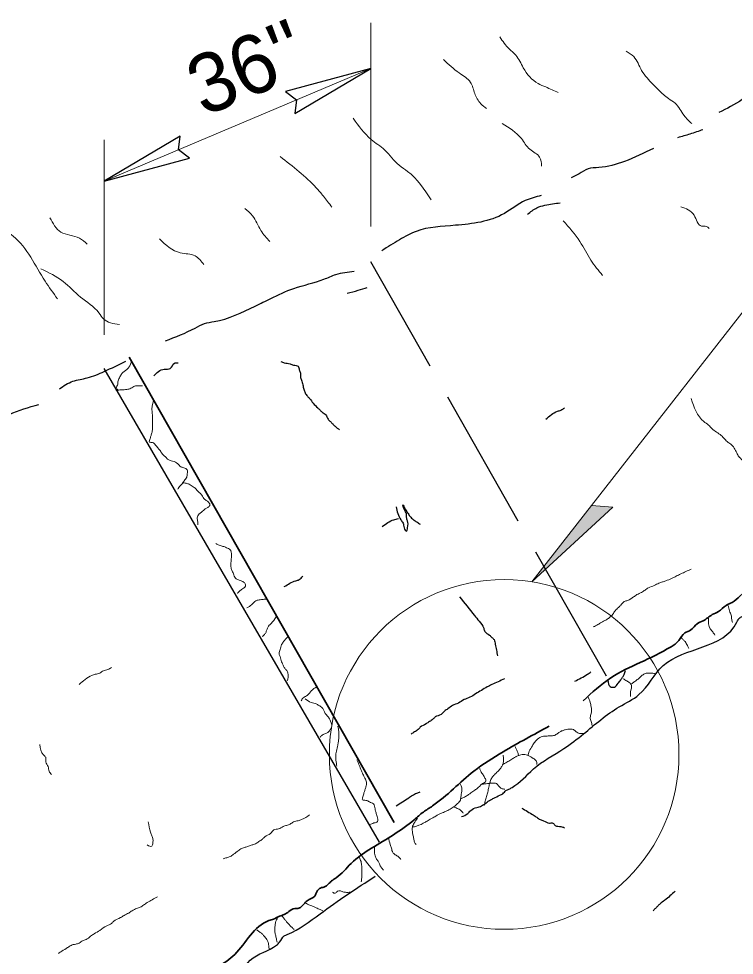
# Model space of a CAD drawing. Extents: x 49 to 419, y -329 to -58.
# Drawn here: x 163.51 to 179.18, y -214.16 to -193.66 of the extents above; entities that cross this region are included whole.
import ezdxf
from ezdxf.enums import TextEntityAlignment as Align

# ---------------------------------------------------------------- set-up
doc = ezdxf.new("R2010")
doc.units = 0
doc.header["$LTSCALE"] = 0.52
doc.linetypes.add('LONG_DASHED', pattern=[7.5, 6, -1.5])
doc.layers.add('1', color=7, linetype='Continuous', lineweight=13)

msp = doc.modelspace()

# ---------------------------------------------------------------- hatches: boundary and pattern name
at = {"layer": '1'}
msp.add_hatch(color=256, dxfattribs=at).paths.add_polyline_path([(176.0532, -204.3135), (174.7448, -205.9846), (176.5207, -204.3545)])

# ---------------------------------------------------------------- linework, layer by layer
for p, q in [((171.2204, -198.2124), (171.2204, -193.7494)), ((165.3836, -197.2207), (171.2204, -194.7486)), ((165.3836, -200.5795), (165.3836, -196.3159))]:
    msp.add_line(p, q, dxfattribs=at)
at = {"layer": '1', "linetype": 'LONG_DASHED', "lineweight": 25}
msp.add_line((176.3794, -208.0484), (171.2204, -198.9859), dxfattribs=at)
at = {"layer": '1', "lineweight": 35}
msp.add_line((171.7297, -211.2541), (165.9314, -201.0681), dxfattribs=at)
at = {"layer": '1', "lineweight": 25}
msp.add_line((171.4101, -211.6878), (165.3836, -201.3192), dxfattribs=at)
for points in [[(171.2204, -194.7486), (169.3524, -195.2537), (169.5906, -195.4358), (169.5578, -195.7387)], [(165.3836, -197.2207), (167.2516, -196.7157), (167.0134, -196.5335), (167.0462, -196.2306)], [(165.3836, -197.2207), (167.2516, -196.7157), (167.0134, -196.5335), (167.0462, -196.2306)]]:
    msp.add_lwpolyline(points, close=True, dxfattribs=at)
at = {"layer": '1'}
msp.add_lwpolyline([(174.7448, -205.9846), (181.4105, -197.4689), (195.1514, -197.4689)], dxfattribs=at)
msp.add_lwpolyline([(176.0532, -204.3135), (174.7448, -205.9846), (176.5207, -204.3545)], close=True, dxfattribs=at)
msp.add_circle((174.1406, -209.7641), 3.8275, dxfattribs=at)
for points in [[(174.0446, -194.0579), (174.2525, -194.3241), (174.3936, -194.4572), (174.5599, -194.7398), (174.8842, -195.0808), (175.0503, -195.1558), (175.3247, -195.2804)], [(176.8152, -194.3746), (176.9772, -194.4922), (177.1507, -194.7941), (177.2682, -194.9565), (177.5254, -195.2252), (177.7378, -195.4098), (177.8832, -195.5103), (178.079, -195.779), (178.2524, -195.9582)], [(172.8145, -194.557), (173.1552, -194.8482), (173.4047, -195.0561), (173.496, -195.2972), (173.6291, -195.5218), (173.7537, -195.6299)], [(170.8362, -195.8378), (171.2269, -196.3036), (171.5262, -196.5365), (171.8421, -196.8692), (172.025, -197.0023), (172.5401, -197.626)], [(174.0943, -195.9542), (174.5184, -196.2868), (174.7012, -196.5197), (174.9174, -196.6944), (174.9589, -196.8858)], [(169.2347, -196.6791), (169.6504, -197.0116), (170.0244, -197.3611), (170.1822, -197.5439), (170.3652, -197.7851)], [(161.6633, -196.9663), (161.9165, -197.3251), (162.2855, -197.6943), (162.6017, -197.9159), (163.0762, -198.2114), (163.3925, -198.4222), (164.0884, -199.4037), (164.3627, -199.7939)], [(178.012, -197.7766), (178.2972, -197.9613), (178.4647, -198.2019), (178.5656, -198.2074), (178.6269, -198.2522)], [(168.4643, -197.8172), (168.6298, -197.9742), (168.8113, -198.2967), (169.0097, -198.5366)], [(164.194, -198.0165), (164.4337, -198.331), (164.8387, -198.4631), (165.0123, -198.5954)], [(175.4327, -198.0836), (175.7982, -198.5408), (176.0394, -198.9484), (176.2971, -199.2811)], [(166.5953, -198.4808), (167.0499, -198.7867), (167.3722, -198.8528), (167.5623, -199.0429)], [(163.9959, -199.133), (164.4835, -199.4142), (164.8635, -199.7532), (165.2685, -200.1007), (165.3676, -200.233), (165.7147, -200.3571)], [(165.9802, -201.1458), (165.9254, -201.2889), (165.8704, -201.344), (165.8153, -201.388), (165.7603, -201.4428), (165.7165, -201.5198), (165.6835, -201.6079), (165.6725, -201.6849), (165.6505, -201.7618), (165.7055, -201.7947), (165.6395, -201.7947), (165.7823, -201.7837), (165.9034, -201.7728), (165.9913, -201.74), (166.0683, -201.696), (166.1341, -201.696), (166.2221, -201.696)], [(166.464, -202.0149), (166.431, -202.2678), (166.442, -202.3449), (166.442, -202.4109), (166.442, -202.5207), (166.442, -202.6088), (166.431, -202.7079), (166.409, -202.7847), (166.387, -202.8508), (166.376, -202.9278), (166.442, -202.9388), (166.5081, -202.9938), (166.5628, -203.0598), (166.6069, -203.1147), (166.6619, -203.1917), (166.7169, -203.2467), (166.7717, -203.3017), (166.8818, -203.3458), (166.9917, -203.4008), (167.0577, -203.4667), (167.1238, -203.4887), (167.2005, -203.5327), (167.2005, -203.6207), (167.1895, -203.6978), (167.1347, -203.7746), (167.0907, -203.8407), (167.0467, -203.8847), (166.9917, -203.9617)], [(178.2348, -201.9754), (178.5123, -202.4802), (178.6134, -202.556), (178.6889, -202.6318), (178.79, -202.7077), (178.8908, -202.7832), (178.9666, -202.859), (179.0424, -202.9347), (179.118, -202.9853), (179.1937, -203.0864), (179.2443, -203.1873), (179.2946, -203.263), (179.3451, -203.3136), (179.3957, -203.3641), (179.4714, -203.4399), (179.5722, -203.5154)], [(167.0907, -203.8187), (167.1785, -203.8297), (167.2446, -203.8517), (167.3326, -203.9067), (167.3984, -203.9617), (167.4534, -204.0277), (167.5085, -204.0718), (167.5632, -204.1596), (167.6183, -204.2037), (167.6733, -204.2477), (167.6953, -204.3137), (167.6513, -204.3577), (167.5962, -204.3907), (167.5195, -204.4566), (167.4644, -204.5006), (167.4204, -204.5887), (167.4314, -204.6767), (167.4314, -204.7428)], [(167.8272, -205.1495), (167.9262, -205.1936), (168.0031, -205.2156), (168.0801, -205.2486), (168.1572, -205.3036), (168.1679, -205.3697), (168.1679, -205.4575), (168.1572, -205.5676), (168.1572, -205.6556), (168.1789, -205.7327), (168.2119, -205.8094), (168.256, -205.9085), (168.322, -205.9416), (168.3988, -205.9746), (168.4648, -206.0186), (168.4758, -206.0844), (168.4098, -206.1394), (168.344, -206.1945), (168.3, -206.2385)], [(178.2348, -205.7122), (178.0077, -205.8129), (177.9067, -205.8635), (177.8058, -205.914), (177.6795, -205.9646), (177.6039, -205.9898), (177.5282, -206.0151), (177.4273, -206.0657), (177.301, -206.1159), (177.2254, -206.1664), (177.1497, -206.217), (177.0486, -206.2675), (176.973, -206.3181), (176.8467, -206.3938), (176.7712, -206.4191), (176.6953, -206.4947), (176.6448, -206.5452), (176.5692, -206.621), (176.5187, -206.6968), (176.4429, -206.7723), (176.3674, -206.8229), (176.2663, -206.8734), (176.1907, -206.9239), (176.0897, -206.9745)], [(168.9597, -206.3706), (168.8607, -206.3706), (168.7946, -206.3816), (168.7177, -206.3926), (168.6517, -206.4474), (168.5639, -206.5244), (168.5089, -206.5574)], [(179.0434, -206.5057), (179.0749, -206.6245), (179.1107, -206.7158), (179.1225, -206.8108), (179.1385, -206.8782)], [(169.1466, -206.7553), (169.0365, -206.8984), (168.9814, -206.9535), (168.9487, -207.0195), (168.9267, -207.0853), (168.8937, -207.1403), (168.8386, -207.1843)], [(178.6116, -206.7831), (178.6512, -207.013), (178.7067, -207.0843), (178.7542, -207.1516)], [(169.3992, -207.1954), (169.3114, -207.2944), (169.2674, -207.3605), (169.2344, -207.4703), (169.2123, -207.5583), (169.2344, -207.6244), (169.2674, -207.7343), (169.3114, -207.8333), (169.3444, -207.8883), (169.3882, -207.9434), (169.4102, -208.0094), (169.4102, -208.0863), (169.3882, -208.1522)], [(178.0135, -207.2032), (178.057, -207.2507), (178.1005, -207.2944), (178.1521, -207.3815), (178.1838, -207.4491)], [(164.8342, -208.2368), (165.1119, -208.0349), (165.1877, -208.0097), (165.2885, -207.9844), (165.3643, -207.9338), (165.4651, -207.9086), (165.5409, -207.8581)], [(176.932, -208.2218), (176.9876, -208.178), (177.0548, -208.1267), (177.1182, -208.0752), (177.1817, -208.0197), (177.249, -207.9879), (177.3243, -207.9879), (177.3956, -207.9879), (177.4706, -208.0037)], [(176.7459, -208.1068), (176.8249, -208.1542), (176.8965, -208.2021), (176.932, -208.2693), (176.9123, -208.3604), (176.9082, -208.4317), (176.9082, -208.4992)], [(170.0369, -208.2843), (169.9161, -208.3724), (169.8721, -208.4272), (169.828, -208.4712), (169.7512, -208.5152), (169.6962, -208.5923)], [(169.7842, -208.5482), (169.9161, -208.6253), (170.0259, -208.6583), (170.0809, -208.6914), (170.158, -208.7462), (170.191, -208.8012), (170.2237, -208.8672), (170.2788, -208.9332), (170.3228, -208.9993), (170.3558, -209.0762), (170.3669, -209.1532), (170.3338, -209.2192), (170.2898, -209.2742), (170.2348, -209.3072), (170.158, -209.3403), (170.114, -209.3843)], [(175.9693, -208.4955), (176.0249, -208.6261), (176.0447, -208.7214), (176.0447, -208.868), (176.0249, -208.9591), (176.0447, -209.0463), (176.0684, -209.1294)], [(170.4988, -209.1422), (170.5207, -209.4061), (170.5097, -209.4832), (170.4988, -209.5602), (170.4657, -209.6923), (170.4547, -209.8131), (170.4547, -209.8792), (170.4657, -209.9562), (170.4767, -210.0222)], [(174.6623, -209.7913), (174.69, -209.6963), (174.7573, -209.5735), (174.8088, -209.4942), (174.8722, -209.4306), (174.9829, -209.3713), (175.0582, -209.3633), (175.1456, -209.3553), (175.2206, -209.3516), (175.2919, -209.3198), (175.3554, -209.2763), (175.4147, -209.2445), (175.4783, -209.2248), (175.5971, -209.2087), (175.6564, -209.2207), (175.7159, -209.2682), (175.7912, -209.3037), (175.8703, -209.3037)], [(163.9763, -209.5497), (164.0519, -209.7768), (164.1024, -209.8274), (164.1024, -209.9284), (164.153, -210.0295), (164.1782, -210.1303), (164.2286, -210.2062)], [(174.4561, -209.7953), (174.4403, -209.7241), (174.4126, -209.6565), (174.3848, -209.5932)], [(170.9165, -209.8792), (171.0153, -210.1211), (171.0593, -210.2202), (171.0923, -210.2862), (171.1254, -210.3742), (171.1144, -210.4731), (171.0923, -210.5391), (171.0703, -210.6052), (171.0483, -210.6933), (171.0373, -210.759), (171.1144, -210.77), (171.1914, -210.803), (171.2792, -210.8471), (171.3123, -210.9572), (171.3342, -211.0452), (171.3562, -211.122), (171.3673, -211.2321), (171.2902, -211.2651), (171.2024, -211.2981)], [(173.6996, -210.8813), (173.7273, -210.786), (173.7552, -210.6869), (173.7829, -210.5879), (173.8027, -210.4811), (173.8304, -210.378), (173.862, -210.2907), (173.9095, -210.2274), (173.9808, -210.1561), (174.0561, -210.0768), (174.0958, -210.0132), (174.1197, -209.95), (174.1274, -209.8627), (174.1157, -209.7796)], [(174.0996, -209.9895), (174.1987, -209.9339), (174.2897, -209.8824), (174.3651, -209.8309), (174.4206, -209.8033), (174.5039, -209.7716), (174.5712, -209.7636), (174.6662, -209.7913), (174.7771, -209.8509), (174.8403, -209.9024), (174.8563, -209.9815)], [(173.1925, -210.7345), (173.2521, -210.707), (173.3313, -210.6632), (173.3907, -210.6237), (173.4777, -210.5601), (173.549, -210.5086), (173.6126, -210.4493), (173.6641, -210.4017), (173.7394, -210.3502), (173.7193, -210.2827), (173.6798, -210.2114), (173.6283, -210.1321), (173.6045, -210.0688)], [(172.1351, -211.3569), (172.2221, -211.3332), (172.4162, -211.2458), (172.4956, -211.1983), (172.6023, -211.1387), (172.6737, -211.0952), (172.7845, -211.0437), (172.8836, -211.0002), (172.9786, -210.9487), (173.0619, -210.8931), (173.1213, -210.8416), (173.1807, -210.7622), (173.1965, -210.6672), (173.2085, -210.6039), (173.2163, -210.5363), (173.2005, -210.4493), (173.1687, -210.3897)], [(173.6681, -210.4135), (173.7432, -210.4057), (173.8144, -210.3978), (173.8858, -210.3937), (173.969, -210.4017), (174.0246, -210.4611), (174.0798, -210.5086), (174.1552, -210.5246)], [(173.0224, -210.9128), (173.1095, -210.9447), (173.1925, -210.9922), (173.2441, -211.0517)], [(169.8816, -211.09), (169.7049, -211.1907), (169.6292, -211.2161), (169.5283, -211.2413), (169.4525, -211.2918), (169.3767, -211.3172), (169.3012, -211.3424), (169.2001, -211.3929), (169.0992, -211.4182), (169.0235, -211.4938), (168.8974, -211.5696), (168.8468, -211.6201), (168.7711, -211.6706), (168.6955, -211.7212), (168.6197, -211.7464), (168.5442, -211.7714), (168.4683, -211.7967), (168.3926, -211.822), (168.317, -211.8725), (168.2159, -211.9483), (168.1402, -211.9988), (168.0646, -212.0241), (167.9888, -212.0493)], [(166.3484, -211.2413), (166.399, -211.4685), (166.4243, -211.5443), (166.4495, -211.6201), (166.4495, -211.6959), (166.4243, -211.7714), (166.3232, -211.7464)], [(172.2459, -211.1587), (172.2023, -211.2181), (172.1666, -211.2696), (172.1311, -211.3569), (172.1311, -211.448), (172.1428, -211.5272), (172.1628, -211.6106), (172.1786, -211.6818), (172.2103, -211.7372)], [(171.6039, -211.5828), (171.6475, -211.7374), (171.6712, -211.8167), (171.703, -211.9077), (171.7543, -211.9593), (171.8296, -212.0068), (171.8812, -212.0623)], [(171.2987, -211.8047), (171.3385, -212.0386), (171.3781, -212.0979), (171.4098, -212.1614), (171.4493, -212.2368), (171.5009, -212.296)], [(170.97, -212.0188), (171.0058, -212.1099), (171.0216, -212.209), (171.0256, -212.312), (171.0256, -212.3753), (171.0216, -212.4667), (171.0098, -212.5497)], [(170.7879, -212.7796), (170.7046, -212.7836), (170.6293, -212.7756), (170.5542, -212.7518), (170.4947, -212.7598), (170.4392, -212.8033), (170.3799, -212.7796)], [(166.5503, -212.8824), (166.3232, -213.0087), (166.2477, -213.0592), (166.1718, -213.1096), (166.096, -213.1348), (165.9952, -213.1853), (165.9194, -213.2359), (165.8186, -213.2864), (165.7428, -213.337), (165.5914, -213.4127), (165.5409, -213.4631), (165.4401, -213.5136), (165.2885, -213.6147), (165.1624, -213.6904), (165.0866, -213.741), (164.9858, -213.8165), (164.91, -213.8418), (164.8342, -213.8923), (164.7587, -213.9176), (164.6576, -213.9428), (164.582, -213.9934), (164.4557, -214.0692), (164.3802, -214.1195)], [(169.7858, -213.0135), (169.8888, -213.065), (169.9638, -213.0928), (170.0274, -213.1206), (170.1145, -213.1601), (170.17, -213.1878)], [(169.1796, -213.3345), (169.1361, -213.4415), (169.1243, -213.5168), (169.1203, -213.6079), (169.1281, -213.6952), (169.1481, -213.7782), (169.1678, -213.8736)], [(169.2707, -213.2909), (169.3144, -213.3502), (169.358, -213.4017), (169.437, -213.4931), (169.4926, -213.5486), (169.5401, -213.5962)], [(168.728, -213.6039), (168.7836, -213.6477), (168.8388, -213.6912), (168.8827, -213.7387), (168.9419, -213.814), (168.9737, -213.8773), (168.9855, -213.9489), (168.9975, -214.0162)]]:
    msp.add_spline(points, degree=3, dxfattribs=at)
at = {"layer": '1', "lineweight": 25}
for points in [[(180.8974, -194.9565), (180.4833, -195.0963), (180.0753, -195.1578), (179.7567, -195.2084), (179.3538, -195.4321), (178.8395, -195.7175)], [(178.4928, -196.0925), (178.2076, -196.1876), (177.9392, -196.2658)], [(177.4078, -196.5007), (176.7762, -196.7862), (176.2113, -196.9205), (175.9763, -196.9486), (175.7807, -197.0548), (175.6073, -197.1444)], [(174.9504, -197.5344), (174.6014, -197.6428), (174.1444, -197.9254), (173.0722, -198.1834), (172.2161, -198.3165), (171.8503, -198.4993), (171.4596, -198.7405)], [(174.6513, -197.9423), (174.8591, -197.8006), (175.0337, -197.7426), (175.3663, -197.6926)], [(166.7229, -200.7126), (167.3759, -200.4313), (167.5822, -200.3321), (167.7889, -200.2908), (168.6898, -199.9518), (169.0285, -199.7864), (169.5326, -199.5631), (170.1937, -199.3647), (170.4582, -199.2571), (170.8549, -199.1908)], [(170.7033, -199.6721), (170.9442, -199.6056), (171.1439, -199.5472)], [(164.4007, -201.7627), (164.6981, -201.5974), (165.0123, -201.5231), (165.3841, -201.3825), (165.8552, -201.1591)], [(166.4667, -201.4816), (166.6982, -201.3328), (166.8303, -201.3162), (166.9213, -201.2004), (167.0039, -201.1922)], [(169.2507, -201.1673), (169.3264, -201.1927), (169.4525, -201.2179), (169.5283, -201.2432), (169.6292, -201.2684), (169.6544, -201.3442), (169.6797, -201.42), (169.6797, -201.4956), (169.7049, -201.5714), (169.7302, -201.6724), (169.7555, -201.7735), (169.7807, -201.8491), (169.831, -201.9248), (169.8816, -201.9754), (169.9573, -202.0765), (170.0582, -202.1772), (170.1087, -202.2278), (170.1592, -202.2783), (170.2348, -202.3289), (170.2853, -202.4299), (170.3358, -202.4802), (170.3864, -202.5307), (170.4367, -202.5813), (170.5377, -202.6571)], [(161.0202, -203.4131), (161.6, -203.1809), (162.6335, -202.7379), (163.3082, -202.3264), (163.9513, -202.1047)], [(175.055, -202.4299), (175.3074, -202.2531), (175.383, -202.2278), (175.4587, -202.1772)], [(171.7743, -204.3487), (171.8752, -204.6264), (171.9257, -204.7022), (171.9509, -204.803), (172.0015, -204.8788), (172.0267, -204.803), (172.0267, -204.6517), (172.0015, -204.5759), (172.0015, -204.5001), (171.9509, -204.3992), (171.9257, -204.2982), (171.9762, -204.3992), (172.0267, -204.4748), (172.077, -204.5506), (172.1528, -204.6264), (172.2286, -204.6769), (172.3042, -204.7275)], [(171.4713, -204.7777), (171.7237, -204.6264), (171.8248, -204.6012)], [(169.3264, -206.0909), (169.5788, -205.9646), (169.6544, -205.9393), (169.7302, -205.8635)], [(173.2078, -211.1255), (173.3418, -211.0584), (173.4087, -210.9914), (173.5425, -210.9246), (173.6431, -210.8911), (173.7434, -210.8241), (173.8439, -210.757), (173.9108, -210.7235), (174.0448, -210.6567), (174.1117, -210.6232), (174.1787, -210.5561), (174.2457, -210.5226), (174.3125, -210.4891), (174.7816, -210.0821), (175.446, -209.6362), (175.8773, -209.3152), (176.6603, -208.7222), (177.0916, -208.4543), (177.6252, -207.8203), (179.2335, -206.8719), (179.3006, -206.7716), (179.3674, -206.7381), (179.4344, -206.671), (179.5348, -206.604), (179.6017, -206.5708), (180.4683, -205.8082)], [(173.1623, -206.3181), (173.4905, -206.7221), (173.5913, -206.8482), (173.6923, -206.9998), (173.7173, -207.0756), (173.8184, -207.1511), (173.869, -207.2017), (173.9195, -207.2522), (173.9445, -207.3533), (173.9698, -207.4793), (173.9951, -207.6057)], [(175.6859, -208.161), (175.9636, -208.0097), (176.0392, -207.9592)], [(176.4092, -208.1425), (176.4647, -208.2811), (176.5557, -208.2891), (176.6348, -208.2058), (176.6943, -208.1345), (176.7338, -208.0752), (176.7697, -208.0117), (176.7974, -207.9283)], [(174.1464, -208.1105), (173.869, -208.2368), (173.7679, -208.2873), (173.6418, -208.3632), (173.5155, -208.4387), (173.3894, -208.5145), (173.2633, -208.5651), (173.137, -208.6408), (173.0109, -208.6914), (172.9098, -208.7669), (172.8342, -208.8175), (172.7585, -208.8932), (172.6324, -208.9438), (172.5818, -208.9943), (172.5061, -209.0448), (172.4305, -209.0952), (172.3042, -209.1709), (172.2539, -209.2215), (172.1781, -209.272), (172.1022, -209.3226)], [(171.7743, -210.8878), (172.052, -210.7113), (172.1276, -210.6607), (172.2286, -210.6102), (172.3042, -210.5849)], [(174.5252, -210.9383), (174.7773, -211.09), (174.8531, -211.1402), (174.9289, -211.1907), (175.0045, -211.2161), (175.1308, -211.2666), (175.2063, -211.2666), (175.2569, -211.3172), (175.383, -211.3424), (175.4587, -211.3677)], [(164.7719, -216.9196), (164.9392, -216.7855), (165.0396, -216.7185), (165.2405, -216.5511), (166.437, -215.8877), (167.3161, -215.1444), (167.4499, -215.0774), (167.517, -215.0106), (167.6173, -214.9771), (167.6843, -214.9435), (167.7847, -214.8765), (167.952, -214.7759), (168.0191, -214.7427), (168.1529, -214.7092), (168.5792, -214.2661), (169.1573, -213.9388), (169.2241, -213.8718), (169.3247, -213.7378), (169.3915, -213.7043), (170.1085, -213.2539), (170.7093, -212.8287), (171.3165, -212.4318)], [(177.8814, -212.7561), (177.6542, -212.9582), (177.5534, -213.034), (177.5029, -213.0846), (177.4523, -213.1348), (177.4021, -213.1853)]]:
    msp.add_spline(points, degree=3, dxfattribs=at)
at = {"layer": '1', "lineweight": 35}
for points in [[(175.8671, -208.5893), (176.4784, -208.0882), (177.1162, -207.7527), (177.7941, -207.4077), (177.9614, -207.2739), (178.0952, -207.1066), (178.2291, -207.0395), (178.3632, -206.9054), (178.4971, -206.8387), (178.6979, -206.7046), (178.8317, -206.6375), (178.9992, -206.5037), (179.133, -206.4366), (179.3006, -206.3028), (179.8002, -205.849), (180.4236, -205.3071), (180.9794, -204.9146), (181.5098, -204.6282), (181.6103, -204.5276), (181.7442, -204.427), (181.8113, -204.3602), (181.9451, -204.2932), (182.1124, -204.1927), (182.2127, -204.1258), (182.3804, -203.9917), (182.5143, -203.9247), (182.6816, -203.7908), (182.8154, -203.6903), (182.9827, -203.5564), (183.1167, -203.4559), (183.2507, -203.3221), (183.3175, -203.2215), (183.4181, -203.1209), (183.4848, -203.0538), (183.5854, -202.9536), (183.6522, -202.92), (183.7192, -202.853), (183.8531, -202.7527), (183.9537, -202.6856), (184.0875, -202.5851), (184.1881, -202.518), (184.3219, -202.4177), (184.3887, -202.3507), (184.5228, -202.2501), (184.6232, -202.1832), (184.7905, -202.0828), (184.8911, -202.0157), (184.9913, -201.9153), (185.0584, -201.8818), (185.2258, -201.8148), (185.2926, -201.7812), (185.9168, -201.1581), (186.4523, -200.7431), (186.8877, -200.4832)], [(165.8238, -215.6055), (166.4801, -215.215), (167.4754, -214.6096), (168.24, -214.1432), (168.99, -213.4027), (169.0902, -213.3695), (169.2241, -213.3024), (169.3247, -213.2689), (169.425, -213.2019), (169.5588, -213.1348), (169.6259, -213.1348), (169.6929, -213.1016), (169.7597, -213.0345), (169.8268, -212.9675), (169.9942, -212.8669), (170.0277, -212.8001), (170.0947, -212.6996), (170.195, -212.666), (170.2953, -212.599), (170.3624, -212.5322), (170.4627, -212.4652), (170.7892, -212.1497), (171.2387, -211.8162), (172.1701, -211.1926), (172.371, -211.0249), (172.4712, -210.9579), (172.5718, -210.8911), (173.4774, -210.1311), (174.1152, -209.7078), (175.1271, -209.1454)]]:
    msp.add_spline(points, degree=3, dxfattribs=at)

# ---------------------------------------------------------------- texts
at = {"layer": '1'}
msp.add_text("36''", height=1.291, rotation=22.664, dxfattribs=at).set_placement((168.7463, -195.317), align=Align.CENTER)

doc.saveas('drawing.dxf')
